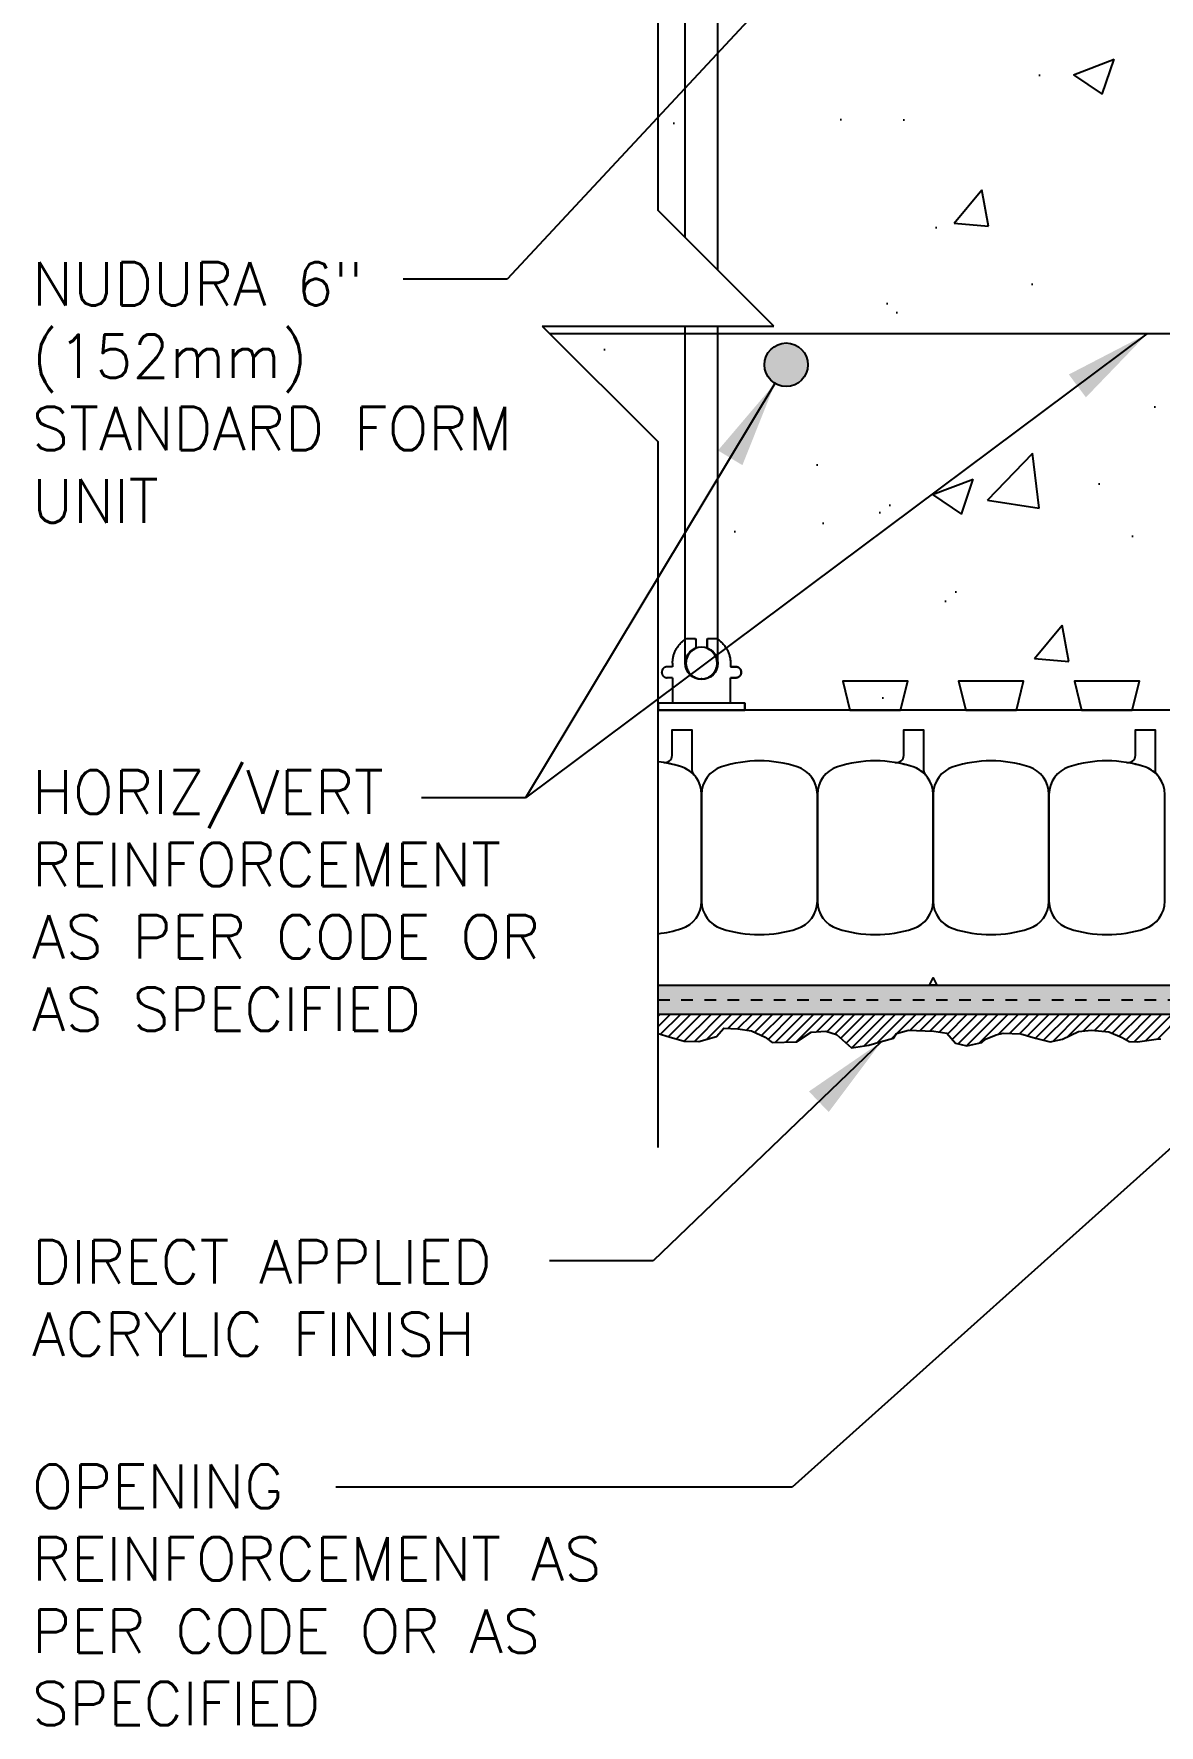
# Model space of a CAD drawing. Header units: inches. Extents: x 2884.7 to 2915.3, y 456.8 to 491.9.
# Drawn here: x 2885 to 2894.72, y 469.41 to 484.02 of the extents above; entities that cross this region are included whole.
import ezdxf

# ---------------------------------------------------------------- set-up
doc = ezdxf.new("R2010")
doc.units = ezdxf.units.IN
doc.header["$LTSCALE"] = 0.5
doc.header["$MEASUREMENT"] = 0
doc.linetypes.add('DASHED2', pattern=[0.375, 0.25, -0.125])
doc.layers.get('0').update_dxf_attribs({"linetype": 'CONTINUOUS'})
for name, color, linetype in [('HATCH', 12, 'CONTINUOUS'), ('line25', 2, 'CONTINUOUS'), ('LINE3', 3, 'CONTINUOUS'), ('LINE50', 5, 'CONTINUOUS'), ('LINE65', 3, 'CONTINUOUS'), ('LINE9', 9, 'CONTINUOUS'), ('TEXT', 4, 'CONTINUOUS')]:
    doc.layers.add(name, color=color, linetype=linetype)
doc.styles.add('DIM', font='romans.shx', dxfattribs={"width": 0.7})
doc.styles.get("Standard").update_dxf_attribs({"font": 'romans.shx'})
doc.dimstyles.new('ext_12', dxfattribs={"dimscale": 12, "dimtxt": 0.09375, "dimasz": 0.09375, "dimexe": 0.09375, "dimexo": 0.0625, "dimgap": 0.0625, "dimtad": 1, "dimdec": 1, "dimzin": 3, "dimdsep": 46, "dimlunit": 4, "dimtxsty": 'DIM', "dimcen": 0.09, "dimdle": 0.09375, "dimclrt": 4, "dimadec": 0, "dimazin": 0, "dimtfac": 1, "dimtdec": 1, "dimtmove": 2, "dimatfit": 3, "dimfxl": 0, "dimfrac": 2, "dimtolj": 1, "dimtzin": 0, "dimarcsym": 0})

# ---------------------------------------------------------------- blocks, each defined once
blk = doc.blocks.new('Connector')
blk.add_point((0.271, 0))
at = {"layer": 'LINE9'}
for p, q in [((0, 0.375), (0, -0.375)), ((0.062, -0.375), (0.062, 0.375)), ((0.281, 0.25), (0.062, 0.25))]:
    blk.add_line(p, q, dxfattribs=at)
for points, weights in [([(0.007, 0.375), (0.004, 0.375), (0, 0.375)], [1, 0.972587069138, 0.950305488115]), ([(0.327, 0.343), (0.308, 0.343), (0.281, 0.317), (0.281, 0.297)], [1, 0.85355339, 0.85355339, 1]), ([(0.328, 0.343), (0.327, 0.343), (0.327, 0.343)], [1, 0.70710678, 1]), ([(0.375, 0.297), (0.375, 0.317), (0.348, 0.343), (0.329, 0.343)], [1, 0.85355339, 0.85355339, 1]), ([(0.406, 0.25), (0.546, 0.25), (0.619, 0.131)], [0.958404415409, 0.794674173519, 0.864651571113]), ([(0.619, 0.052), (0.612, 0.049), (0.604, 0.049)], [0.83615024178, 0.892081430621, 1]), ([(0.619, -0.131), (0.546, -0.25), (0.406, -0.25)], [0.864651574428, 0.794674169686, 0.958404415195]), ([(0.604, -0.049), (0.612, -0.049), (0.619, -0.052)], [1, 0.89208144177, 0.836150253337]), ([(0, -0.375), (0.004, -0.375), (0.007, -0.375)], [0.950305488115, 0.972587069138, 1]), ([(0.281, -0.297), (0.281, -0.317), (0.308, -0.343), (0.327, -0.343)], [1, 0.85355339, 0.85355339, 1]), ([(0.327, -0.343), (0.281, -0.343), (0.281, -0.297)], [1, 0.70710678, 1]), ([(0.329, -0.343), (0.348, -0.343), (0.375, -0.317), (0.375, -0.297)], [1, 0.85355339, 0.85355339, 1]), ([(0.375, -0.297), (0.375, -0.343), (0.329, -0.343)], [1, 0.70710678, 1])]:
    blk.add_rational_spline(points, weights, degree=2, dxfattribs=at)
for points, degree in [([(0, 0.375), (0.002, 0.375), (0.005, 0.375), (0.007, 0.375)], 3), ([(0.007, 0.375), (0.021, 0.375), (0.051, 0.375), (0.062, 0.375), (0.062, 0.375)], 3), ([(0.281, 0.25), (0.281, 0.297)], 1), ([(0.327, 0.343), (0.327, 0.343), (0.328, 0.343), (0.328, 0.343)], 3), ([(0.328, 0.343), (0.329, 0.343), (0.329, 0.343), (0.329, 0.343)], 3), ([(0.375, 0.25), (0.375, 0.297)], 1), ([(0.406, 0.25), (0.375, 0.25)], 1), ([(0.604, 0.049), (0.532, 0.049)], 1), ([(0.604, 0.049), (0.609, 0.049), (0.614, 0.05), (0.619, 0.052)], 3), ([(0.619, 0.131), (0.619, 0.052)], 1), ([(0.532, -0.049), (0.604, -0.049)], 1), ([(0.604, -0.049), (0.58, -0.049), (0.556, -0.049), (0.532, -0.049)], 3), ([(0.619, -0.052), (0.614, -0.05), (0.609, -0.049), (0.604, -0.049)], 3), ([(0.619, -0.052), (0.619, -0.131)], 1), ([(0.062, -0.25), (0.281, -0.25)], 1), ([(0.281, -0.297), (0.281, -0.25)], 1), ([(0.281, -0.25), (0.281, -0.297)], 1), ([(0.375, -0.25), (0.375, -0.297)], 1), ([(0.375, -0.297), (0.375, -0.25)], 1), ([(0.406, -0.25), (0.375, -0.25)], 1), ([(0.007, -0.375), (0.005, -0.375), (0.002, -0.375), (0, -0.375)], 3), ([(0.062, -0.375), (0.062, -0.375), (0.051, -0.375), (0.021, -0.375), (0.007, -0.375)], 3), ([(0.328, -0.343), (0.328, -0.343), (0.327, -0.343), (0.327, -0.343)], 3), ([(0.329, -0.343), (0.329, -0.343), (0.329, -0.343), (0.328, -0.343)], 3)]:
    blk.add_open_spline(points, degree=degree, dxfattribs=at)
for points, weights, knots in [([(0.062, 0.375), (0.062, 0.375), (0.046, 0.375), (0.03, 0.375), (0.007, 0.375)], [0.868718858569, 0.861102746415, 1, 0.861102734288, 0.868718859898], [0, 0, 0, 0.5, 0.5, 1, 1, 1]), ([(0.532, 0.049), (0.472, 0.203), (0.333, 0.113), (0.157, 0), (0.333, -0.113), (0.472, -0.203), (0.532, -0.049)], [0.899508922286, 0.599718215298, 1, 0.54226024, 1, 0.599718224335, 0.899508908749], [0, 0, 0, 0.318112, 0.318112, 0.681888, 0.681888, 1, 1, 1]), ([(0.007, -0.375), (0.03, -0.375), (0.046, -0.375), (0.062, -0.375), (0.062, -0.375)], [0.868718859319, 0.861102739573, 1, 0.861102742958, 0.868718858948], [0, 0, 0, 0.5, 0.5, 1, 1, 1])]:
    blk.add_rational_spline(points, weights, degree=2, knots=knots, dxfattribs=at)
for points in [[(0.406, 0.25), (0.406, 0.25), (0.406, 0.25), (0.406, 0.25), (0.406, 0.25), (0.406, 0.25), (0.406, 0.25)], [(0.406, 0.25), (0.406, 0.25), (0.406, 0.25), (0.406, 0.25), (0.406, 0.25), (0.406, 0.25), (0.406, 0.25)], [(0.406, 0.25), (0.406, 0.25), (0.406, 0.25), (0.406, 0.25), (0.406, 0.25), (0.406, 0.25), (0.406, 0.25)], [(0.406, 0.25), (0.406, 0.25), (0.406, 0.25), (0.406, 0.25), (0.406, 0.25), (0.406, 0.25), (0.406, 0.25)], [(0.406, 0.25), (0.406, 0.25), (0.406, 0.25), (0.406, 0.25), (0.406, 0.25), (0.406, 0.25), (0.406, 0.25)], [(0.406, 0.25), (0.406, 0.25), (0.406, 0.25), (0.406, 0.25), (0.406, 0.25), (0.406, 0.25), (0.406, 0.25)], [(0.406, 0.25), (0.406, 0.25), (0.406, 0.25), (0.406, 0.25), (0.406, 0.25), (0.406, 0.25), (0.406, 0.25)], [(0.406, 0.25), (0.406, 0.25), (0.406, 0.25), (0.406, 0.25), (0.406, 0.25), (0.406, 0.25), (0.406, 0.25)], [(0.406, 0.25), (0.406, 0.25), (0.406, 0.25), (0.406, 0.25), (0.406, 0.25), (0.406, 0.25), (0.406, 0.25)], [(0.406, 0.25), (0.406, 0.25), (0.406, 0.25), (0.406, 0.25), (0.406, 0.25), (0.406, 0.25), (0.406, 0.25)], [(0.406, 0.25), (0.406, 0.25), (0.406, 0.25), (0.406, 0.25), (0.406, 0.25), (0.406, 0.25), (0.406, 0.25)], [(0.406, 0.25), (0.406, 0.25), (0.406, 0.25), (0.406, 0.25), (0.406, 0.25), (0.406, 0.25), (0.406, 0.25)], [(0.406, 0.25), (0.406, 0.25), (0.406, 0.25), (0.406, 0.25), (0.406, 0.25), (0.406, 0.25), (0.406, 0.25)], [(0.406, 0.25), (0.406, 0.25), (0.406, 0.25), (0.406, 0.25), (0.406, 0.25), (0.406, 0.25), (0.406, 0.25)], [(0.406, 0.25), (0.406, 0.25), (0.406, 0.25), (0.406, 0.25), (0.406, 0.25), (0.406, 0.25), (0.406, 0.25)], [(0.406, 0.25), (0.406, 0.25), (0.406, 0.25), (0.406, 0.25), (0.406, 0.25), (0.406, 0.25), (0.406, 0.25)], [(0.406, 0.25), (0.406, 0.25), (0.406, 0.25), (0.406, 0.25), (0.406, 0.25), (0.406, 0.25), (0.406, 0.25)], [(0.406, 0.25), (0.406, 0.25), (0.406, 0.25), (0.406, 0.25), (0.406, 0.25), (0.406, 0.25), (0.406, 0.25)], [(0.406, 0.25), (0.406, 0.25), (0.406, 0.25), (0.406, 0.25), (0.406, 0.25), (0.406, 0.25), (0.406, 0.25)], [(0.406, 0.25), (0.406, 0.25), (0.406, 0.25), (0.406, 0.25), (0.406, 0.25), (0.406, 0.25), (0.406, 0.25)], [(0.406, 0.25), (0.406, 0.25), (0.406, 0.25), (0.406, 0.25), (0.406, 0.25), (0.406, 0.25), (0.406, 0.25)], [(0.406, 0.25), (0.406, 0.25), (0.406, 0.25), (0.406, 0.25), (0.406, 0.25), (0.406, 0.25), (0.406, 0.25)], [(0.406, 0.25), (0.406, 0.25), (0.406, 0.25), (0.406, 0.25), (0.406, 0.25), (0.406, 0.25), (0.406, 0.25)], [(0.406, 0.25), (0.406, 0.25), (0.406, 0.25), (0.406, 0.25), (0.406, 0.25), (0.406, 0.25), (0.406, 0.25)], [(0.532, 0.049), (0.532, 0.049), (0.532, 0.049), (0.532, 0.049), (0.532, 0.049), (0.532, 0.049), (0.532, 0.049)], [(0.532, 0.049), (0.532, 0.049), (0.532, 0.049), (0.532, 0.049), (0.532, 0.049), (0.532, 0.049), (0.532, 0.049)], [(0.532, 0.049), (0.532, 0.049), (0.532, 0.049), (0.532, 0.049), (0.532, 0.049), (0.532, 0.049), (0.532, 0.049)], [(0.532, 0.049), (0.532, 0.049), (0.532, 0.049), (0.532, 0.049), (0.532, 0.049), (0.532, 0.049), (0.532, 0.049)], [(0.532, 0.049), (0.532, 0.049), (0.532, 0.049), (0.532, 0.049), (0.532, 0.049), (0.532, 0.049), (0.532, 0.049)], [(0.532, 0.049), (0.532, 0.049), (0.532, 0.049), (0.532, 0.049), (0.532, 0.049), (0.532, 0.049), (0.532, 0.049)], [(0.532, 0.049), (0.532, 0.049), (0.532, 0.049), (0.532, 0.049), (0.532, 0.049), (0.532, 0.049), (0.532, 0.049)], [(0.532, 0.049), (0.532, 0.049), (0.532, 0.049), (0.532, 0.049), (0.532, 0.049), (0.532, 0.049), (0.532, 0.049)], [(0.532, 0.049), (0.532, 0.049), (0.532, 0.049), (0.532, 0.049), (0.532, 0.049), (0.532, 0.049), (0.532, 0.049)], [(0.532, 0.049), (0.532, 0.049), (0.532, 0.049), (0.532, 0.049), (0.532, 0.049), (0.532, 0.049), (0.532, 0.049)], [(0.604, 0.049), (0.604, 0.049), (0.604, 0.049), (0.604, 0.049), (0.604, 0.049), (0.604, 0.049), (0.604, 0.049)], [(0.604, 0.049), (0.604, 0.049), (0.604, 0.049), (0.604, 0.049), (0.604, 0.049), (0.604, 0.049), (0.604, 0.049)], [(0.604, 0.049), (0.604, 0.049), (0.604, 0.049), (0.604, 0.049), (0.604, 0.049), (0.604, 0.049), (0.604, 0.049)], [(0.604, 0.049), (0.604, 0.049), (0.604, 0.049), (0.604, 0.049), (0.604, 0.049), (0.604, 0.049), (0.604, 0.049)], [(0.619, 0.131), (0.619, 0.131), (0.619, 0.131), (0.619, 0.131), (0.619, 0.131), (0.619, 0.131), (0.619, 0.131)], [(0.619, 0.131), (0.619, 0.131), (0.619, 0.131), (0.619, 0.131), (0.619, 0.131), (0.619, 0.131), (0.619, 0.131)], [(0.619, 0.131), (0.619, 0.131), (0.619, 0.131), (0.619, 0.131), (0.619, 0.131), (0.619, 0.131), (0.619, 0.131)], [(0.619, 0.131), (0.619, 0.131), (0.619, 0.131), (0.619, 0.131), (0.619, 0.131), (0.619, 0.131), (0.619, 0.131)], [(0.532, -0.049), (0.532, -0.049), (0.532, -0.049), (0.532, -0.049), (0.532, -0.049), (0.532, -0.049), (0.532, -0.049)], [(0.532, -0.049), (0.532, -0.049), (0.532, -0.049), (0.532, -0.049), (0.532, -0.049), (0.532, -0.049), (0.532, -0.049)], [(0.532, -0.049), (0.532, -0.049), (0.532, -0.049), (0.532, -0.049), (0.532, -0.049), (0.532, -0.049), (0.532, -0.049)], [(0.532, -0.049), (0.532, -0.049), (0.532, -0.049), (0.532, -0.049), (0.532, -0.049), (0.532, -0.049), (0.532, -0.049)], [(0.604, -0.049), (0.604, -0.049), (0.604, -0.049), (0.604, -0.049), (0.604, -0.049), (0.604, -0.049), (0.604, -0.049)], [(0.604, -0.049), (0.604, -0.049), (0.604, -0.049), (0.604, -0.049), (0.604, -0.049), (0.604, -0.049), (0.604, -0.049)], [(0.604, -0.049), (0.604, -0.049), (0.604, -0.049), (0.604, -0.049), (0.604, -0.049), (0.604, -0.049), (0.604, -0.049)], [(0.604, -0.049), (0.604, -0.049), (0.604, -0.049), (0.604, -0.049), (0.604, -0.049), (0.604, -0.049), (0.604, -0.049)], [(0.604, -0.049), (0.604, -0.049), (0.604, -0.049), (0.604, -0.049), (0.604, -0.049), (0.604, -0.049), (0.604, -0.049)], [(0.604, -0.049), (0.604, -0.049), (0.604, -0.049), (0.604, -0.049), (0.604, -0.049), (0.604, -0.049), (0.604, -0.049)], [(0.604, -0.049), (0.604, -0.049), (0.604, -0.049), (0.604, -0.049), (0.604, -0.049), (0.604, -0.049), (0.604, -0.049)], [(0.604, -0.049), (0.604, -0.049), (0.604, -0.049), (0.604, -0.049), (0.604, -0.049), (0.604, -0.049), (0.604, -0.049)], [(0.619, -0.131), (0.619, -0.131), (0.619, -0.131), (0.619, -0.131), (0.619, -0.131), (0.619, -0.131), (0.619, -0.131)], [(0.619, -0.131), (0.619, -0.131), (0.619, -0.131), (0.619, -0.131), (0.619, -0.131), (0.619, -0.131), (0.619, -0.131)], [(0.619, -0.131), (0.619, -0.131), (0.619, -0.131), (0.619, -0.131), (0.619, -0.131), (0.619, -0.131), (0.619, -0.131)], [(0.619, -0.131), (0.619, -0.131), (0.619, -0.131), (0.619, -0.131), (0.619, -0.131), (0.619, -0.131), (0.619, -0.131)], [(0.406, -0.25), (0.406, -0.25), (0.406, -0.25), (0.406, -0.25), (0.406, -0.25), (0.406, -0.25), (0.406, -0.25)], [(0.406, -0.25), (0.406, -0.25), (0.406, -0.25), (0.406, -0.25), (0.406, -0.25), (0.406, -0.25), (0.406, -0.25)], [(0.406, -0.25), (0.406, -0.25), (0.406, -0.25), (0.406, -0.25), (0.406, -0.25), (0.406, -0.25), (0.406, -0.25)], [(0.406, -0.25), (0.406, -0.25), (0.406, -0.25), (0.406, -0.25), (0.406, -0.25), (0.406, -0.25), (0.406, -0.25)], [(0.406, -0.25), (0.406, -0.25), (0.406, -0.25), (0.406, -0.25), (0.406, -0.25), (0.406, -0.25), (0.406, -0.25)], [(0.406, -0.25), (0.406, -0.25), (0.406, -0.25), (0.406, -0.25), (0.406, -0.25), (0.406, -0.25), (0.406, -0.25)], [(0.406, -0.25), (0.406, -0.25), (0.406, -0.25), (0.406, -0.25), (0.406, -0.25), (0.406, -0.25), (0.406, -0.25)], [(0.406, -0.25), (0.406, -0.25), (0.406, -0.25), (0.406, -0.25), (0.406, -0.25), (0.406, -0.25), (0.406, -0.25)], [(0.406, -0.25), (0.406, -0.25), (0.406, -0.25), (0.406, -0.25), (0.406, -0.25), (0.406, -0.25), (0.406, -0.25)], [(0.406, -0.25), (0.406, -0.25), (0.406, -0.25), (0.406, -0.25), (0.406, -0.25), (0.406, -0.25), (0.406, -0.25)], [(0.406, -0.25), (0.406, -0.25), (0.406, -0.25), (0.406, -0.25), (0.406, -0.25), (0.406, -0.25), (0.406, -0.25)]]:
    blk.add_open_spline(points, degree=3, knots=[0, 0, 0, 0, 1, 1, 1, 1, 1, 1, 1], dxfattribs=at)

msp = doc.modelspace()

# ---------------------------------------------------------------- hatches: boundary and pattern name
at = {"layer": 'HATCH'}
h = msp.add_hatch(dxfattribs=at)
h.set_pattern_fill('AR-SAND', color=256, scale=0.5)
h.set_pattern_definition([(37.5, (0, 0), (-0.03149668, 0.96341188), [0, -0.76, 0, -0.85, 0, -0.8125]), (7.5, (0, 0), (0.88488835, 1.41107303), [0, -0.41, 0, -0.685, 0, -0.2625]), (327.5, (-0.615, 0), (1.55707093, 0.00282953), [0, -0.25, 0, -0.9, 0, -1.175]), (317.5, (-0.615, 0), (1.5030633, 0.4388378), [0, -0.125, 0, -0.59, 0, -0.675])])
h.paths.add_polyline_path([(2903.549, 487.553), (2903.049, 487.553), (2903.049, 487.053), (2903.049, 483.564), (2903.049, 482.678, 0.375193), (2903.268, 482.678), (2903.549, 482.678)])
h.paths.add_polyline_path([(2890.393, 487.553), (2890.393, 487.053), (2903.049, 487.053), (2903.049, 487.553)])
h = msp.add_hatch(dxfattribs=at)
h.set_pattern_fill('AR-CONC', color=256, scale=0.5)
h.set_pattern_definition([(50, (216.4503, -23.507), (3.586301, -0.3137607), [0.375, -4.125]), (355, (216.4503, -23.507), (-0.6937567, 3.7609607), [0.3, -3.3]), (100.45144, (216.7492, -23.5333), (2.8925442, 3.4472), [0.318701, -3.5057106]), (46.1842, (216.4503, -22.507), (5.336207, -0.8275964), [0.5625, -6.1875]), (96.63564, (216.895, -22.576), (4.67331, 4.870593), [0.478052, -5.258569]), (351.18416, (216.4503, -22.507), (4.67331, 4.870593), [0.45, -4.95]), (21, (216.9503, -22.757), (2.9845353, -2.0130945), [0.375, -4.125]), (326, (216.9503, -22.757), (1.2165767, 3.62575), [0.3, -3.3]), (71.45144, (217.199, -22.925), (4.201112, 1.6126558), [0.318701, -3.5057106]), (37.5, (216.4503, -23.5071), (0.0607993, 1.66446927), [0, -3.26, 0, -3.35, 0, -3.3125]), (7.5, (216.4503, -23.5071), (1.3153477, 1.9720586), [0, -1.91, 0, -3.185, 0, -1.2625]), (327.5, (215.3353, -23.5071), (2.6691122, -0.11277436), [0, -1.25, 0, -3.9, 0, -5.175]), (317.5, (214.8353, -23.5071), (2.9159308, 0.500525), [0, -1.625, 0, -2.59, 0, -3.675])])
h.paths.add_polyline_path([(2891.143, 484.678), (2898.393, 484.678), (2898.393, 484.616), (2898.518, 484.616), (2898.518, 484.397), (2898.471, 484.397), (2898.425, 484.349), (2898.471, 484.303), (2898.518, 484.303), (2898.54, 484.17), (2898.627, 484.066), (2898.628, 478.791), (2898.55, 478.706), (2898.518, 478.553), (2898.471, 478.553), (2898.425, 478.506), (2898.471, 478.46), (2898.518, 478.46), (2898.518, 478.241), (2898.393, 478.241), (2898.393, 478.178), (2891.143, 478.178), (2891.143, 478.241), (2891.018, 478.241), (2891.018, 478.46), (2891.065, 478.46), (2891.112, 478.505), (2891.078, 478.551), (2891.018, 478.553), (2890.996, 478.687), (2890.909, 478.791), (2890.909, 484.066), (2890.96, 484.112), (2890.996, 484.17), (2891.015, 484.235), (2891.018, 484.303), (2891.066, 484.303), (2891.098, 484.317), (2891.112, 484.349), (2891.099, 484.383), (2891.066, 484.397), (2891.018, 484.397), (2891.018, 484.616), (2891.143, 484.616)])
h.paths.add_polyline_path([(2899.143, 484.678), (2902.768, 484.678), (2902.768, 481.337), (2902.768, 478.678), (2902.768, 478.178), (2901.268, 478.178), (2899.143, 478.178), (2899.143, 478.241), (2899.018, 478.241), (2899.018, 478.46), (2899.066, 478.46), (2899.098, 478.473), (2899.112, 478.506), (2899.099, 478.539), (2899.066, 478.553), (2899.018, 478.553), (2899.015, 478.621), (2898.996, 478.687), (2898.96, 478.745), (2898.909, 478.791), (2898.909, 484.066), (2898.96, 484.112), (2898.996, 484.17), (2899.015, 484.235), (2899.018, 484.303), (2899.066, 484.303), (2899.112, 484.35), (2899.066, 484.397), (2899.018, 484.397), (2899.018, 484.616), (2899.143, 484.616)])
h.paths.add_polyline_path([(2890.627, 481.495), (2889.733, 481.495), (2889.768, 481.46), (2889.428, 481.46), (2890.393, 480.495), (2890.393, 478.241), (2890.518, 478.241), (2890.518, 478.46), (2890.471, 478.46), (2890.425, 478.506), (2890.471, 478.553), (2890.518, 478.553), (2890.55, 478.706), (2890.628, 478.791)])
h.paths.add_polyline_path([(2890.393, 484.616), (2890.393, 482.495), (2890.627, 482.26), (2890.627, 484.066), (2890.54, 484.17), (2890.518, 484.303), (2890.471, 484.303), (2890.425, 484.349), (2890.471, 484.397), (2890.518, 484.397), (2890.518, 484.616)])
h = msp.add_hatch(dxfattribs=at)
h.set_pattern_fill('AR-SAND', color=256, scale=0.05)
h.set_pattern_definition([(37.5, (0, 0), (-0.003149668, 0.0963411885), [0, -0.076, 0, -0.085, 0, -0.08125]), (7.5, (0, 0), (0.088488835, 0.141107303), [0, -0.041, 0, -0.0685, 0, -0.02625]), (327.5, (-0.0615, 0), (0.155707093, 0.0002829527), [0, -0.025, 0, -0.09, 0, -0.1175]), (317.5, (-0.0615, 0), (0.15030633, 0.043883778), [0, -0.0125, 0, -0.059, 0, -0.0675])])
edge = h.paths.add_edge_path()
edge.add_line((2890.393, 475.678), (2890.393, 475.553))
edge.add_line((2890.393, 475.553), (2902.768, 475.553))
edge.add_line((2902.768, 475.553), (2902.768, 478.178))
edge.add_line((2902.768, 478.178), (2902.518, 478.178))
edge.add_line((2902.518, 478.178), (2902.518, 478.553))
edge.add_line((2902.518, 478.553), (2902.581, 478.553))
edge.add_arc((2902.581, 478.491), 0.0625, 0, 90, ccw=False)
edge.add_line((2902.643, 478.491), (2902.643, 475.678))
edge.add_line((2902.643, 475.678), (2890.393, 475.678))
edge = h.paths.add_edge_path(flags=17)
edge.add_line((2890.393, 475.803), (2890.393, 475.678))
edge.add_line((2890.393, 475.678), (2902.643, 475.678))
edge.add_line((2902.643, 475.678), (2902.643, 478.491))
edge.add_arc((2902.581, 478.491), 0.0625, 0, 90)
edge.add_line((2902.581, 478.553), (2902.518, 478.553))
edge.add_line((2902.518, 478.553), (2902.518, 475.803))
edge.add_line((2902.518, 475.803), (2890.393, 475.803))
h = msp.add_hatch(dxfattribs=at)
h.set_pattern_fill('ANSI31', color=256, scale=0.5)
h.paths.add_polyline_path([(2890.393, 475.388), (2890.385, 475.388), (2890.489, 475.357), (2890.617, 475.319), (2890.744, 475.317), (2890.897, 475.361), (2890.961, 475.431), (2891.082, 475.425), (2891.2, 475.408), (2891.316, 475.354), (2891.379, 475.309), (2891.588, 475.313), (2891.715, 475.398), (2891.842, 475.407), (2891.933, 475.377), (2892.064, 475.263), (2892.213, 475.284), (2892.311, 475.313), (2892.425, 475.346), (2892.45, 475.386), (2892.556, 475.415), (2892.624, 475.413), (2892.775, 475.406), (2892.886, 475.388), (2892.96, 475.303), (2893.059, 475.28), (2893.187, 475.307), (2893.221, 475.336), (2893.312, 475.375), (2893.372, 475.388), (2893.526, 475.384), (2893.652, 475.346), (2893.777, 475.313), (2893.885, 475.338), (2894.022, 475.404), (2894.134, 475.415), (2894.285, 475.4), (2894.399, 475.352), (2894.459, 475.317), (2894.533, 475.313), (2894.693, 475.338), (2894.735, 475.34), (2894.743, 475.346), (2894.77, 475.388), (2894.847, 475.39), (2894.913, 475.363), (2894.967, 475.344), (2895.238, 475.332), (2895.373, 475.377), (2895.487, 475.398), (2895.564, 475.386), (2895.643, 475.33), (2895.755, 475.326), (2896.001, 475.292), (2896.163, 475.309), (2896.161, 475.363), (2896.238, 475.377), (2896.302, 475.388), (2896.412, 475.321), (2896.51, 475.303), (2896.611, 475.305), (2896.655, 475.332), (2896.756, 475.361), (2896.905, 475.411), (2897.085, 475.396), (2897.251, 475.369), (2897.365, 475.303), (2897.45, 475.28), (2897.606, 475.353), (2897.656, 475.377), (2897.811, 475.373), (2897.951, 475.357), (2898.112, 475.346), (2898.215, 475.326), (2898.294, 475.369), (2898.336, 475.39), (2898.429, 475.392), (2898.587, 475.365), (2898.691, 475.319), (2898.771, 475.303), (2898.877, 475.296), (2898.999, 475.292), (2899.15, 475.338), (2899.208, 475.353), (2899.233, 475.369), (2899.387, 475.373), (2899.468, 475.363), (2899.543, 475.326), (2899.698, 475.325), (2899.744, 475.352), (2899.787, 475.38), (2899.831, 475.388), (2899.959, 475.388), (2900.142, 475.355), (2900.179, 475.315), (2900.362, 475.342), (2900.393, 475.357), (2900.407, 475.369), (2900.515, 475.369), (2900.615, 475.35), (2900.737, 475.33), (2900.91, 475.319), (2901.054, 475.355), (2901.076, 475.388), (2901.174, 475.363), (2901.294, 475.357), (2901.406, 475.338), (2901.504, 475.344), (2901.606, 475.39), (2901.645, 475.398), (2901.745, 475.388), (2901.874, 475.344), (2902.045, 475.321), (2902.096, 475.367), (2902.227, 475.382), (2902.366, 475.379), (2902.501, 475.357), (2902.607, 475.317), (2902.686, 475.317), (2902.801, 475.344), (2902.858, 475.347), (2902.891, 475.374), (2902.945, 475.398), (2902.968, 475.448), (2902.952, 475.519), (2902.939, 475.558), (2902.949, 475.6), (2902.962, 475.629), (2902.993, 475.744), (2902.98, 475.813), (2902.941, 475.921), (2902.957, 475.995), (2902.976, 476.053), (2902.943, 476.159), (2902.901, 476.22), (2902.947, 476.293), (2903.032, 476.356), (2903.005, 476.499), (2902.962, 476.621), (2902.947, 476.75), (2902.939, 476.816), (2902.955, 476.891), (2902.984, 476.951), (2902.997, 477.087), (2902.956, 477.148), (2902.947, 477.26), (2902.948, 477.319), (2902.893, 477.357), (2902.826, 477.401), (2902.768, 477.423), (2902.768, 475.553), (2890.393, 475.553)])
at = {"layer": 'LINE65'}
msp.add_hatch(color=256, dxfattribs=at).paths.add_polyline_path([(2891.311, 481.162, 1), (2891.686, 481.162, 1)])

# ---------------------------------------------------------------- linework, layer by layer
at = {"layer": 'line25'}
msp.add_line((2902.518, 478.178), (2890.393, 478.178), dxfattribs=at)
for points in [[(2892.487, 478.178), (2892.549, 478.428), (2891.987, 478.428), (2892.049, 478.178)], [(2893.487, 478.178), (2893.549, 478.428), (2892.987, 478.428), (2893.049, 478.178)], [(2894.487, 478.178), (2894.549, 478.428), (2893.987, 478.428), (2894.049, 478.178)]]:
    msp.add_lwpolyline(points, close=True, dxfattribs=at)
at = {"layer": 'LINE3'}
msp.add_line((2901.268, 481.428), (2889.459, 481.428), dxfattribs=at)
at = {"layer": 'LINE50'}
msp.add_line((2890.393, 475.803), (2902.518, 475.803), dxfattribs=at)
at = {"layer": 'LINE50', "linetype": 'DASHED2', "ltscale": 0.5}
msp.add_line((2890.393, 475.678), (2902.643, 475.678), dxfattribs=at)
at = {"layer": 'LINE65'}
msp.add_circle((2891.499, 481.162), 0.188, dxfattribs=at)
at = {"layer": 'LINE9'}
for p, q in [((2890.393, 482.495), (2890.393, 488.588)), ((2890.627, 482.26), (2890.627, 484.272)), ((2890.909, 481.979), (2890.909, 484.272)), ((2891.393, 481.495), (2890.393, 482.495)), ((2889.393, 481.495), (2891.393, 481.495)), ((2889.393, 481.495), (2890.393, 480.495)), ((2890.627, 478.584), (2890.627, 481.495)), ((2890.909, 478.584), (2890.909, 481.495)), ((2890.393, 474.401), (2890.393, 480.495)), ((2890.393, 475.553), (2902.768, 475.553))]:
    msp.add_line(p, q, dxfattribs=at)
for points in [[(2890.595, 477.689, 0.037267), (2890.441, 477.727, 0.463036), (2890.514, 477.788), (2890.514, 478.01), (2890.685, 478.01), (2890.685, 477.664, 0.189002), (2890.701, 477.621, 0.128407)], [(2892.595, 477.689, 0.037267), (2892.441, 477.727, 0.463036), (2892.514, 477.788), (2892.514, 478.01), (2892.685, 478.01), (2892.685, 477.664, 0.189002), (2892.701, 477.621, 0.128407)], [(2894.595, 477.689, 0.037267), (2894.441, 477.727, 0.463036), (2894.514, 477.788), (2894.514, 478.01), (2894.685, 478.01), (2894.685, 477.664, 0.189002), (2894.701, 477.621, 0.128407)], [(2891.595, 477.689, 0.157671), (2890.941, 477.689, 0.325305), (2890.768, 477.451), (2890.768, 476.53, 0.325305), (2890.941, 476.292, 0.157671), (2891.595, 476.292, 0.325305), (2891.768, 476.53), (2891.768, 477.451, 0.325305)], [(2892.595, 477.689, 0.157671), (2891.941, 477.689, 0.325305), (2891.768, 477.451), (2891.768, 476.53, 0.325305), (2891.941, 476.292, 0.157671), (2892.595, 476.292, 0.325305), (2892.768, 476.53), (2892.768, 477.451, 0.325305)], [(2893.595, 477.689, 0.157671), (2892.941, 477.689, 0.325305), (2892.768, 477.451), (2892.768, 476.53, 0.325305), (2892.941, 476.292, 0.157671), (2893.595, 476.292, 0.325305), (2893.768, 476.53), (2893.768, 477.451, 0.325305)], [(2894.595, 477.689, 0.157671), (2893.941, 477.689, 0.325305), (2893.768, 477.451), (2893.768, 476.53, 0.325305), (2893.941, 476.292, 0.157671), (2894.595, 476.292, 0.325305), (2894.768, 476.53), (2894.768, 477.451, 0.325305)]]:
    msp.add_lwpolyline(points, format="xyb", close=True, dxfattribs=at)
for points in [[(2890.595, 477.689, 0.048761), (2890.393, 477.733, 0.325305)], [(2890.393, 476.248, 0.048761), (2890.595, 476.292, 0.325305), (2890.768, 476.53), (2890.768, 477.451, 0.325305), (2890.595, 477.689, 0.157671)]]:
    msp.add_lwpolyline(points, format="xyb", dxfattribs=at)
msp.add_lwpolyline([(2892.737, 475.803), (2892.768, 475.868), (2892.799, 475.803)], close=True, dxfattribs=at)
msp.add_lwpolyline([(2890.393, 475.386), (2890.489, 475.357), (2890.617, 475.319), (2890.744, 475.317), (2890.897, 475.361), (2890.961, 475.431), (2891.082, 475.425), (2891.2, 475.408), (2891.316, 475.354), (2891.379, 475.309), (2891.588, 475.313), (2891.715, 475.398), (2891.842, 475.407), (2891.933, 475.377), (2892.064, 475.263), (2892.213, 475.284), (2892.311, 475.313), (2892.425, 475.346), (2892.45, 475.386), (2892.556, 475.415), (2892.624, 475.413), (2892.775, 475.406), (2892.886, 475.388), (2892.96, 475.303), (2893.059, 475.28), (2893.187, 475.307), (2893.221, 475.336), (2893.312, 475.375), (2893.372, 475.388), (2893.526, 475.384), (2893.652, 475.346), (2893.777, 475.313), (2893.885, 475.338), (2894.022, 475.404), (2894.134, 475.415), (2894.285, 475.4), (2894.399, 475.352), (2894.459, 475.317), (2894.533, 475.313), (2894.693, 475.338), (2894.735, 475.34)], dxfattribs=at)
msp.add_circle((2890.768, 478.584), 0.141, dxfattribs=at)

# ---------------------------------------------------------------- block references
at = {"rotation": 90}
msp.add_blockref('Connector', (2890.768, 478.178), dxfattribs=at)

# ---------------------------------------------------------------- texts
at = {"layer": 'TEXT', "char_height": 0.375, "attachment_point": 4}
for s, insert, width in [('\\A1;NUDURA 6" (152mm) STANDARD FORM UNIT', (2884.987, 480.923), 5.49942), ('HORIZ/VERT REINFORCEMENT AS PER CODE OR AS SPECIFIED', (2884.987, 476.534), 5.30673), ('DIRECT APPLIED ACRYLIC FINISH', (2884.987, 473.102), 6.32209), ('\\A1;OPENING REINFORCEMENT AS PER CODE OR AS SPECIFIED', (2884.987, 470.537), 6.32209)]:
    msp.add_mtext(s, dxfattribs=dict(at, insert=insert, width=width))

# ---------------------------------------------------------------- leaders
at = {"layer": 'TEXT'}
for points in [[(2901.502, 483.561), (2892.344, 491.681), (2891.447, 491.681)], [(2891.92, 484.94), (2889.09, 481.902), (2888.193, 481.902)], [(2894.614, 481.428), (2889.248, 477.421), (2888.351, 477.421)], [(2891.402, 481.001), (2889.248, 477.421), (2888.351, 477.421)], [(2900.941, 479.888), (2891.551, 471.467), (2887.611, 471.467)], [(2892.322, 475.316), (2890.35, 473.424), (2889.454, 473.424)]]:
    msp.add_leader(points, dimstyle='ext_12', override={"dimasz": 0.0625, "dimgap": 0.0625, "dimtad": 0}, dxfattribs=at)

doc.saveas('drawing.dxf')
